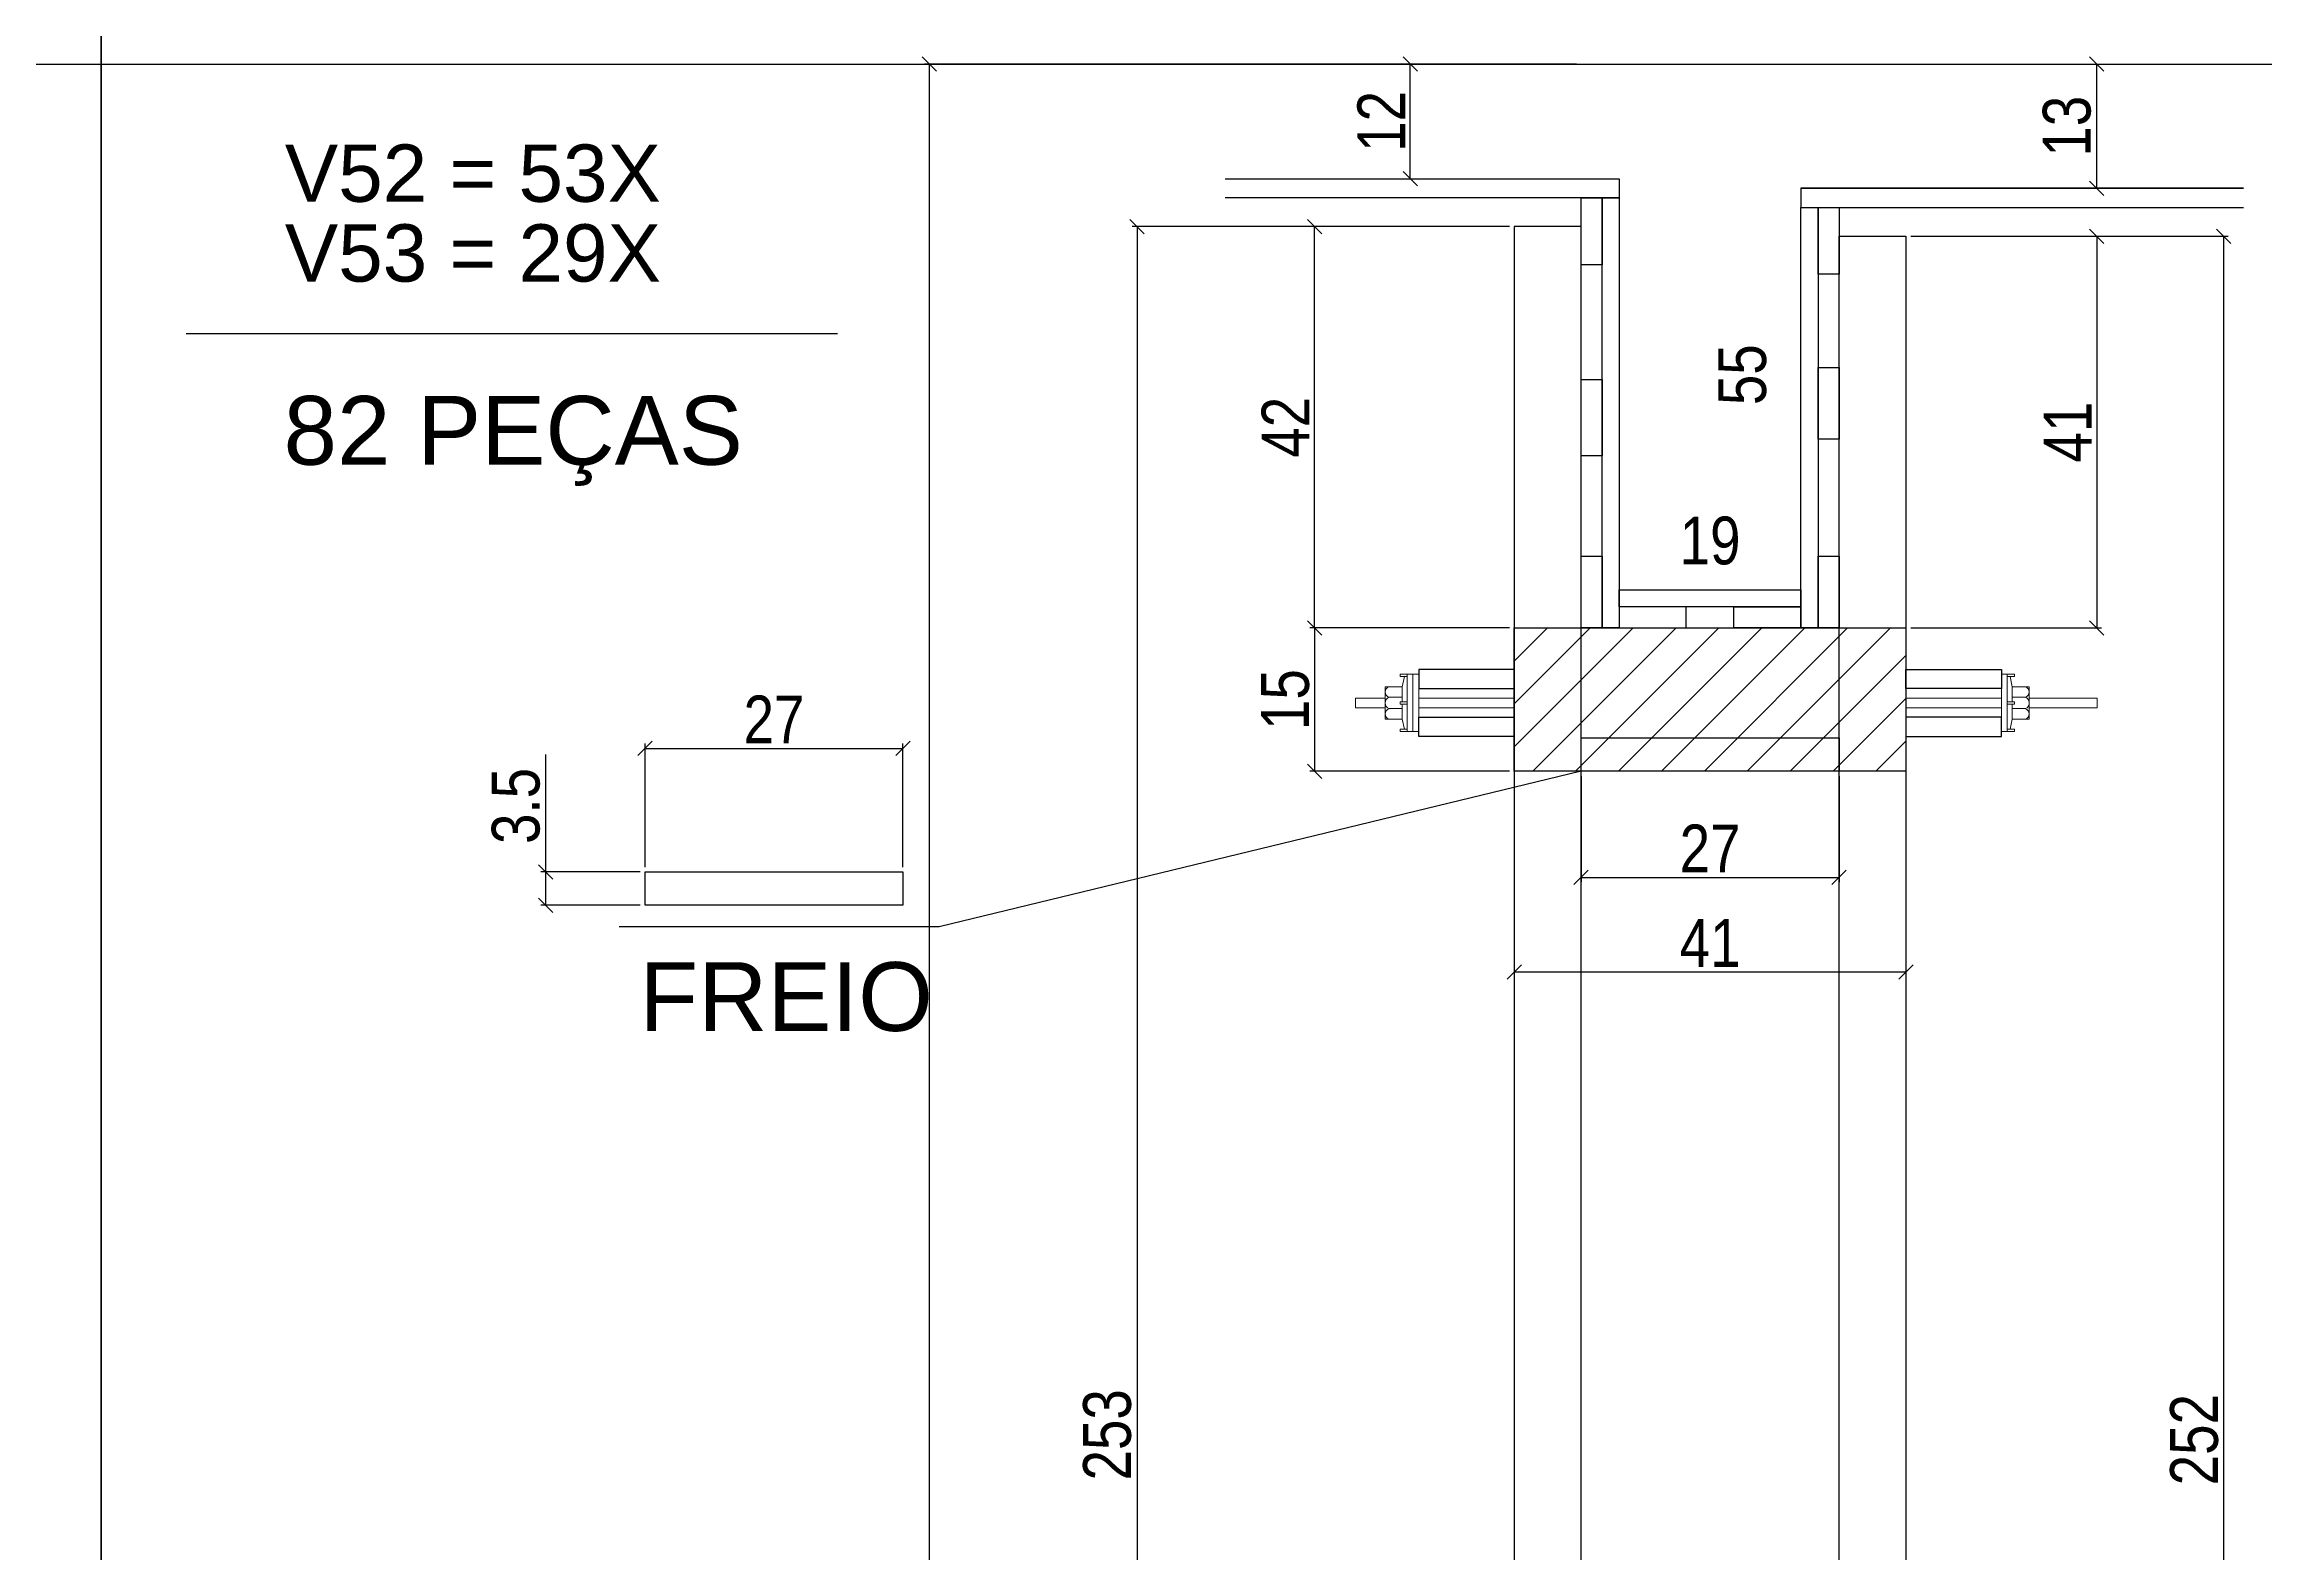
# Model space of a CAD drawing. Header units: millimetres. Extents: x 4248 to 7961, y 1155 to 5765.
# Drawn here: x 6233.7 to 6698.3, y 3849.5 to 4165 of the extents above; entities that cross this region are included whole.
import ezdxf

# ---------------------------------------------------------------- set-up
doc = ezdxf.new("R2010")
doc.units = ezdxf.units.MM
for name, color, linetype in [('1', 1, 'Continuous'), ('COTA', 241, 'Continuous'), ('GARFOS OK', 3, 'Continuous'), ('Painéis', 200, 'Continuous'), ('Resinado', 41, 'Continuous'), ('SARR_3.5x7', 81, 'Continuous'), ('SARR_7x7', 40, 'Continuous'), ('TIRAS REESCORAMENTO', 252, 'Continuous'), ('VIGAS', 3, 'Continuous')]:
    doc.layers.add(name, color=color, linetype=linetype)
doc.layers.add('BARRA_ANCORAGEM', color=1, linetype='Continuous', lineweight=15)
doc.styles.add('COTA TECNICA 2X', font='techl___.ttf', dxfattribs={"height": 10})
doc.styles.add('R80-50', font='arial.ttf', dxfattribs={"height": 10})
doc.dimstyles.new('SECAO', dxfattribs={"dimscale": 0.333333, "dimtxt": 5, "dimasz": 9, "dimexe": 3, "dimexo": 3, "dimgap": 3, "dimtad": 1, "dimdec": 1, "dimlfac": 0.5, "dimzin": 12, "dimdsep": 46, "dimtxsty": 'COTA TECNICA 2X', "dimblk1": 'OBLIQUE', "dimblk2": 'OBLIQUE', "dimsah": 1, "dimcen": 0.9, "dimclrd": 4, "dimclre": 4, "dimclrt": 240, "dimadec": 1, "dimazin": 3, "dimtfac": 1, "dimtdec": 1, "dimtmove": 0, "dimatfit": 3, "dimfxl": 1, "dimtolj": 1, "dimtzin": 12, "dimarcsym": 0})

# ---------------------------------------------------------------- blocks, each defined once
blk = doc.blocks.new('_Oblique')
at = {"layer": '1', "color": 0, "lineweight": -2}
blk.add_line((-0.5, -0.5), (0.5, 0.5), dxfattribs=at)
blk = doc.blocks.new('*D8')
at = {"layer": 'COTA', "color": 4, "lineweight": -2, "transparency": 16777216}
for p, q in [((6540.38, 4126.91), (6461.42, 4126.91)), ((6462.42, 4126.91), (6462.42, 3620.91)), ((6540.38, 3620.91), (6461.42, 3620.91))]:
    blk.add_line(p, q, dxfattribs=at)
at = {"layer": 'Defpoints', "color": 0, "transparency": 16777216}
for p in [(6541.38, 4126.91), (6462.42, 3620.91), (6541.38, 3620.91)]:
    blk.add_point(p, dxfattribs=at)
at = {"layer": 'COTA', "color": 4, "lineweight": -2, "transparency": 16777216, "xscale": 3, "yscale": 3, "zscale": 3}
for p, rotation in [((6462.42, 4126.91), 90), ((6462.42, 3620.91), 270)]:
    blk.add_blockref('_Oblique', p, dxfattribs=dict(at, rotation=rotation))
at = {"layer": 'COTA', "color": 240, "transparency": 16777216, "insert": (6456.2, 3873.91), "char_height": 10, "attachment_point": 5, "rotation": 90, "style": 'COTA TECNICA 2X'}
blk.add_mtext('\\A1;253', dxfattribs=at)
blk = doc.blocks.new('*D14')
at = {"layer": 'COTA', "color": 4, "lineweight": -2, "transparency": 16777216}
for p, q in [((6624.38, 4124.88), (6664.31, 4124.88)), ((6663.31, 4124.88), (6663.31, 4042.86)), ((6624.38, 4042.86), (6664.31, 4042.86))]:
    blk.add_line(p, q, dxfattribs=at)
at = {"layer": 'Defpoints', "color": 0, "transparency": 16777216}
for p in [(6623.38, 4124.88), (6623.38, 4042.86), (6663.31, 4042.86)]:
    blk.add_point(p, dxfattribs=at)
at = {"layer": 'COTA', "color": 4, "lineweight": -2, "transparency": 16777216, "xscale": 3, "yscale": 3, "zscale": 3}
for p, rotation in [((6663.31, 4124.88), 90), ((6663.31, 4042.86), 270)]:
    blk.add_blockref('_Oblique', p, dxfattribs=dict(at, rotation=rotation))
at = {"layer": 'COTA', "color": 240, "transparency": 16777216, "insert": (6657.24, 4083.87), "char_height": 10, "attachment_point": 5, "rotation": 90, "style": 'COTA TECNICA 2X'}
blk.add_mtext('\\A1;41', dxfattribs=at)
blk = doc.blocks.new('*D15')
at = {"layer": 'COTA', "color": 4, "lineweight": -2, "transparency": 16777216}
for p, q in [((6554.38, 4160.91), (6417.92, 4160.91)), ((6418.92, 4160.91), (6418.92, 3514.91)), ((6540.38, 3514.91), (6417.92, 3514.91))]:
    blk.add_line(p, q, dxfattribs=at)
at = {"layer": 'Defpoints', "color": 0, "transparency": 16777216}
for p in [(6555.38, 4160.91), (6418.92, 3514.91), (6541.38, 3514.91)]:
    blk.add_point(p, dxfattribs=at)
at = {"layer": 'COTA', "color": 4, "lineweight": -2, "transparency": 16777216, "xscale": 3, "yscale": 3, "zscale": 3}
for p, rotation in [((6418.92, 4160.91), 90), ((6418.92, 3514.91), 270)]:
    blk.add_blockref('_Oblique', p, dxfattribs=dict(at, rotation=rotation))
at = {"layer": 'COTA', "color": 240, "transparency": 16777216, "insert": (6412.7, 3837.91), "char_height": 10, "attachment_point": 5, "rotation": 90, "style": 'COTA TECNICA 2X'}
blk.add_mtext('\\A1;323', dxfattribs=at)
blk = doc.blocks.new('*D17')
at = {"layer": 'Defpoints', "color": 0, "transparency": 16777216}
for p in [(6588.42, 4160.91), (6595.27, 4160.91), (6588.42, 4050.86)]:
    blk.add_point(p, dxfattribs=at)
at = {"layer": 'COTA', "color": 240, "transparency": 16777216, "insert": (6589.16, 4095.88), "char_height": 10, "attachment_point": 5, "rotation": 90, "style": 'COTA TECNICA 2X'}
blk.add_mtext('\\A1;55', dxfattribs=at)
blk = doc.blocks.new('*D18')
at = {"layer": 'Defpoints', "color": 0, "transparency": 16777216}
for p in [(6563.38, 4055.01), (6601.38, 4055.01), (6601.38, 4055.01)]:
    blk.add_point(p, dxfattribs=at)
at = {"layer": 'COTA', "color": 240, "transparency": 16777216, "insert": (6582.38, 4061.1), "char_height": 10, "attachment_point": 5, "style": 'COTA TECNICA 2X'}
blk.add_mtext('\\A1;19', dxfattribs=at)
blk = doc.blocks.new('*D20')
at = {"layer": 'COTA', "color": 4, "lineweight": -2, "transparency": 16777216}
for p, q in [((6650.98, 4160.91), (6664.31, 4160.91)), ((6663.31, 4134.91), (6663.31, 4160.91)), ((6650.98, 4134.91), (6664.31, 4134.91))]:
    blk.add_line(p, q, dxfattribs=at)
at = {"layer": 'Defpoints', "color": 0, "transparency": 16777216}
for p in [(6649.98, 4160.91), (6663.31, 4160.91), (6649.98, 4134.91)]:
    blk.add_point(p, dxfattribs=at)
at = {"layer": 'COTA', "color": 4, "lineweight": -2, "transparency": 16777216, "xscale": 3, "yscale": 3, "zscale": 3}
for p, rotation in [((6663.31, 4160.91), 90), ((6663.31, 4134.91), 270)]:
    blk.add_blockref('_Oblique', p, dxfattribs=dict(at, rotation=rotation))
at = {"layer": 'COTA', "color": 240, "transparency": 16777216, "insert": (6657.09, 4147.91), "char_height": 10, "attachment_point": 5, "rotation": 90, "style": 'COTA TECNICA 2X'}
blk.add_mtext('\\A1;13', dxfattribs=at)
blk = doc.blocks.new('*D21')
at = {"layer": 'COTA', "color": 4, "lineweight": -2, "transparency": 16777216}
for p, q in [((6625.38, 4124.88), (6690.86, 4124.88)), ((6689.86, 4124.88), (6689.86, 3620.91)), ((6625.38, 3620.91), (6690.86, 3620.91))]:
    blk.add_line(p, q, dxfattribs=at)
at = {"layer": 'Defpoints', "color": 0, "transparency": 16777216}
for p in [(6624.38, 4124.88), (6624.38, 3620.91), (6689.86, 3620.91)]:
    blk.add_point(p, dxfattribs=at)
at = {"layer": 'COTA', "color": 4, "lineweight": -2, "transparency": 16777216, "xscale": 3, "yscale": 3, "zscale": 3}
for p, rotation in [((6689.86, 4124.88), 90), ((6689.86, 3620.91), 270)]:
    blk.add_blockref('_Oblique', p, dxfattribs=dict(at, rotation=rotation))
at = {"layer": 'COTA', "color": 240, "transparency": 16777216, "insert": (6683.75, 3872.9), "char_height": 10, "attachment_point": 5, "rotation": 90, "style": 'COTA TECNICA 2X'}
blk.add_mtext('\\A1;252', dxfattribs=at)
blk = doc.blocks.new('*D23')
at = {"layer": 'COTA', "color": 4, "lineweight": -2, "transparency": 16777216}
for p, q in [((6519.61, 4136.91), (6519.61, 4160.91)), ((6520.61, 4160.91), (6520.61, 4160.91)), ((6520.61, 4136.91), (6520.61, 4136.91))]:
    blk.add_line(p, q, dxfattribs=at)
at = {"layer": 'Defpoints', "color": 0, "transparency": 16777216}
for p in [(6519.61, 4160.91), (6519.61, 4160.91), (6519.61, 4136.91)]:
    blk.add_point(p, dxfattribs=at)
at = {"layer": 'COTA', "color": 4, "lineweight": -2, "transparency": 16777216, "xscale": 3, "yscale": 3, "zscale": 3}
for p, rotation in [((6519.61, 4160.91), 90), ((6519.61, 4136.91), 270)]:
    blk.add_blockref('_Oblique', p, dxfattribs=dict(at, rotation=rotation))
at = {"layer": 'COTA', "color": 240, "transparency": 16777216, "insert": (6513.55, 4148.91), "char_height": 10, "attachment_point": 5, "rotation": 90, "style": 'COTA TECNICA 2X'}
blk.add_mtext('\\A1;12', dxfattribs=at)
blk = doc.blocks.new('A$C51C4441F')
at = {"layer": 'BARRA_ANCORAGEM'}
for p, q in [((-2.25, 3.4), (-1.79, 5.5)), ((-2.25, 3.4), (-5.81, 3.39)), ((-5.81, 3.39), (-5.81, -3.39)), ((-2.25, 1.2), (-5.02, 1.2)), ((-2.25, 3.4), (-2.25, 3.4)), ((-2.25, 3.4), (-2.25, 0.25)), ((-2.25, -3.4), (-5.81, -3.39)), ((-2.25, -1.2), (-5.02, -1.2)), ((-2.25, -0.25), (-2.25, -3.4)), ((-2.25, -3.4), (-1.79, -5.5))]:
    blk.add_line(p, q, dxfattribs=at)
for points in [[(-2.7, 6), (-1.2, 6), (-1.2, 5.5), (-2.7, 5.5)], [(-1.2, -6), (0, -6), (0, 6), (-1.2, 6)], [(-2.7, 0.25), (-1.2, 0.25), (-1.2, -0.25), (-2.7, -0.25)], [(-2.7, -6), (-1.2, -6), (-1.2, -5.5), (-2.7, -5.5)]]:
    blk.add_lwpolyline(points, close=True, dxfattribs=at)
for centre, radius, start, end in [((-4.66, 2.3), 1.15, 107.7845, 252.2718), ((-4.52, 0), 1.3, 112.648, 247.4083), ((-4.66, -2.3), 1.15, 107.7845, 252.2718)]:
    blk.add_arc(centre, radius, start, end, dxfattribs=at)
blk = doc.blocks.new('*D122')
at = {"layer": 'COTA', "color": 4, "lineweight": -2, "transparency": 16777216}
for p, q in [((6338.63, 3991.79), (6338.63, 4016.39)), ((6358.42, 3991.79), (6337.63, 3991.79)), ((6338.63, 3984.79), (6338.63, 3991.79)), ((6358.42, 3984.79), (6337.63, 3984.79))]:
    blk.add_line(p, q, dxfattribs=at)
at = {"layer": 'Defpoints', "color": 0, "transparency": 16777216}
for p in [(6338.63, 3991.79), (6359.42, 3991.79), (6359.42, 3984.79)]:
    blk.add_point(p, dxfattribs=at)
at = {"layer": 'COTA', "color": 4, "lineweight": -2, "transparency": 16777216, "xscale": 3, "yscale": 3, "zscale": 3}
for p, rotation in [((6338.63, 3991.79), 90), ((6338.63, 3984.79), 270)]:
    blk.add_blockref('_Oblique', p, dxfattribs=dict(at, rotation=rotation))
at = {"layer": 'COTA', "color": 240, "transparency": 16777216, "insert": (6332.41, 4005.59), "char_height": 10, "attachment_point": 5, "rotation": 90, "style": 'COTA TECNICA 2X'}
blk.add_mtext('\\A1;3.5', dxfattribs=at)
blk = doc.blocks.new('*D426')
at = {"layer": 'COTA', "color": 4, "lineweight": -2, "transparency": 16777216}
for p, q in [((6359.42, 3992.79), (6359.42, 4018.63)), ((6413.42, 3992.79), (6413.42, 4018.63)), ((6359.42, 4017.63), (6413.42, 4017.63))]:
    blk.add_line(p, q, dxfattribs=at)
at = {"layer": 'Defpoints', "color": 0, "transparency": 16777216}
for p in [(6413.42, 4017.63), (6359.42, 3991.79), (6413.42, 3991.79)]:
    blk.add_point(p, dxfattribs=at)
at = {"layer": 'COTA', "color": 4, "lineweight": -2, "transparency": 16777216, "xscale": 3, "yscale": 3, "zscale": 3, "rotation": 180}
blk.add_blockref('_Oblique', (6359.42, 4017.63), dxfattribs=at)
at = {"layer": 'COTA', "color": 4, "lineweight": -2, "transparency": 16777216, "xscale": 3, "yscale": 3, "zscale": 3}
blk.add_blockref('_Oblique', (6413.42, 4017.63), dxfattribs=at)
at = {"layer": 'COTA', "color": 240, "transparency": 16777216, "insert": (6386.42, 4023.7), "char_height": 10, "attachment_point": 5, "style": 'COTA TECNICA 2X'}
blk.add_mtext('\\A1;27', dxfattribs=at)
blk = doc.blocks.new('*D150')
at = {"layer": 'COTA', "color": 4, "lineweight": -2, "transparency": 16777216}
for p, q in [((6540.38, 4126.91), (6498.58, 4126.91)), ((6499.58, 4042.86), (6499.58, 4126.91)), ((6540.38, 4042.86), (6498.58, 4042.86))]:
    blk.add_line(p, q, dxfattribs=at)
at = {"layer": 'Defpoints', "color": 0, "transparency": 16777216}
for p in [(6499.58, 4126.91), (6541.38, 4126.91), (6541.38, 4042.86)]:
    blk.add_point(p, dxfattribs=at)
at = {"layer": 'COTA', "color": 4, "lineweight": -2, "transparency": 16777216, "xscale": 3, "yscale": 3, "zscale": 3}
for p, rotation in [((6499.58, 4126.91), 90), ((6499.58, 4042.86), 270)]:
    blk.add_blockref('_Oblique', p, dxfattribs=dict(at, rotation=rotation))
at = {"layer": 'COTA', "color": 240, "transparency": 16777216, "insert": (6493.51, 4084.88), "char_height": 10, "attachment_point": 5, "rotation": 90, "style": 'COTA TECNICA 2X'}
blk.add_mtext('\\A1;42', dxfattribs=at)
blk = doc.blocks.new('*D151')
at = {"layer": 'COTA', "color": 4, "lineweight": -2, "transparency": 16777216}
for p, q in [((6540.38, 4042.86), (6498.58, 4042.86)), ((6499.58, 4042.86), (6499.58, 4012.86)), ((6540.38, 4012.86), (6498.58, 4012.86))]:
    blk.add_line(p, q, dxfattribs=at)
at = {"layer": 'Defpoints', "color": 0, "transparency": 16777216}
for p in [(6541.38, 4042.86), (6499.58, 4012.86), (6541.38, 4012.86)]:
    blk.add_point(p, dxfattribs=at)
at = {"layer": 'COTA', "color": 4, "lineweight": -2, "transparency": 16777216, "xscale": 3, "yscale": 3, "zscale": 3}
for p, rotation in [((6499.58, 4042.86), 90), ((6499.58, 4012.86), 270)]:
    blk.add_blockref('_Oblique', p, dxfattribs=dict(at, rotation=rotation))
at = {"layer": 'COTA', "color": 240, "transparency": 16777216, "insert": (6493.47, 4027.86), "char_height": 10, "attachment_point": 5, "rotation": 90, "style": 'COTA TECNICA 2X'}
blk.add_mtext('\\A1;15', dxfattribs=at)
blk = doc.blocks.new('*D152')
at = {"layer": 'COTA', "color": 4, "lineweight": -2, "transparency": 16777216}
for p, q in [((6555.38, 4011.86), (6555.38, 3989.62)), ((6609.38, 4011.86), (6609.38, 3989.62)), ((6555.38, 3990.62), (6609.38, 3990.62))]:
    blk.add_line(p, q, dxfattribs=at)
at = {"layer": 'Defpoints', "color": 0, "transparency": 16777216}
for p in [(6555.38, 4012.86), (6609.38, 4012.86), (6609.38, 3990.62)]:
    blk.add_point(p, dxfattribs=at)
at = {"layer": 'COTA', "color": 4, "lineweight": -2, "transparency": 16777216, "xscale": 3, "yscale": 3, "zscale": 3, "rotation": 180}
blk.add_blockref('_Oblique', (6555.38, 3990.62), dxfattribs=at)
at = {"layer": 'COTA', "color": 4, "lineweight": -2, "transparency": 16777216, "xscale": 3, "yscale": 3, "zscale": 3}
blk.add_blockref('_Oblique', (6609.38, 3990.62), dxfattribs=at)
at = {"layer": 'COTA', "color": 240, "transparency": 16777216, "insert": (6582.38, 3996.69), "char_height": 10, "attachment_point": 5, "style": 'COTA TECNICA 2X'}
blk.add_mtext('\\A1;27', dxfattribs=at)
blk = doc.blocks.new('*D153')
at = {"layer": 'COTA', "color": 4, "lineweight": -2, "transparency": 16777216}
for p, q in [((6541.38, 4011.86), (6541.38, 3969.83)), ((6623.38, 4011.86), (6623.38, 3969.83)), ((6541.38, 3970.83), (6623.38, 3970.83))]:
    blk.add_line(p, q, dxfattribs=at)
at = {"layer": 'Defpoints', "color": 0, "transparency": 16777216}
for p in [(6541.38, 4012.86), (6623.38, 4012.86), (6623.38, 3970.83)]:
    blk.add_point(p, dxfattribs=at)
at = {"layer": 'COTA', "color": 4, "lineweight": -2, "transparency": 16777216, "xscale": 3, "yscale": 3, "zscale": 3, "rotation": 180}
blk.add_blockref('_Oblique', (6541.38, 3970.83), dxfattribs=at)
at = {"layer": 'COTA', "color": 4, "lineweight": -2, "transparency": 16777216, "xscale": 3, "yscale": 3, "zscale": 3}
blk.add_blockref('_Oblique', (6623.38, 3970.83), dxfattribs=at)
at = {"layer": 'COTA', "color": 240, "transparency": 16777216, "insert": (6582.38, 3976.9), "char_height": 10, "attachment_point": 5, "style": 'COTA TECNICA 2X'}
blk.add_mtext('\\A1;41', dxfattribs=at)

msp = doc.modelspace()

# ---------------------------------------------------------------- hatches: boundary and pattern name
at = {"layer": 'COTA'}
h = msp.add_hatch(dxfattribs=at)
h.set_pattern_fill('ANSI31', color=256, scale=2, style=0)
h.set_pattern_definition([(45, (-18073.5703, -209254.209), (-4.49012806, 4.49012806), [])])
h.paths.add_polyline_path([(6623.38, 4012.86), (6623.38, 4042.86), (6541.38, 4042.86), (6541.38, 4012.86)])

# ---------------------------------------------------------------- linework, layer by layer
at = {"layer": 'BARRA_ANCORAGEM'}
for points in [[(6520.18, 4033.16), (6521.38, 4033.16), (6521.38, 4021.16), (6520.18, 4021.16)], [(6644.58, 4033.16), (6643.38, 4033.16), (6643.38, 4021.16), (6644.58, 4021.16)], [(6508.18, 4026.16), (6514.37, 4026.16), (6514.37, 4028.16), (6508.18, 4028.16)], [(6521.38, 4026.16), (6541.38, 4026.16), (6541.38, 4028.16), (6521.38, 4028.16)], [(6643.38, 4026.16), (6623.38, 4026.16), (6623.38, 4028.16), (6643.38, 4028.16)], [(6649.2, 4026.16), (6663.38, 4026.16), (6663.38, 4028.16), (6649.2, 4028.16)]]:
    msp.add_lwpolyline(points, close=True, dxfattribs=at)
at = {"layer": 'COTA', "color": 1}
msp.add_line((4247.57, 4160.91), (7744.04, 4160.91), dxfattribs=at)
at = {"layer": 'GARFOS OK', "color": 3}
for p, q in [((6555.38, 4012.86), (6421.02, 3980.26)), ((6421.02, 3980.26), (6354, 3980.26))]:
    msp.add_line(p, q, dxfattribs=at)
at = {"layer": 'Painéis'}
msp.add_lwpolyline([(6623.38, 4012.86), (6541.38, 4012.86), (6541.38, 4042.86), (6623.38, 4042.86)], close=True, dxfattribs=at)
at = {"layer": 'Resinado'}
msp.add_line((6601.38, 4134.91), (6694.04, 4134.91), dxfattribs=at)
at = {"layer": 'SARR_3.5x7', "linetype": 'Continuous'}
msp.add_lwpolyline([(6359.42, 3991.79), (6413.42, 3991.79), (6413.42, 3984.79), (6359.42, 3984.79)], close=True, dxfattribs=at)
at = {"layer": 'SARR_7x7', "linetype": 'Continuous'}
for points in [[(6541.38, 3620.91), (6555.38, 3620.91), (6555.38, 4126.91), (6541.38, 4126.91)], [(6623.38, 3620.91), (6609.38, 3620.91), (6609.38, 4124.88), (6623.38, 4124.88)], [(6555.38, 4019.86), (6609.38, 4019.86), (6609.38, 4012.86), (6555.38, 4012.86)]]:
    msp.add_lwpolyline(points, close=True, dxfattribs=at)
at = {"layer": 'TIRAS REESCORAMENTO', "linetype": 'ByBlock'}
for p, q in [((6480.9, 4160.91), (6694.53, 4160.91)), ((6601.38, 4130.91), (6694.04, 4130.91))]:
    msp.add_line(p, q, dxfattribs=at)
for points in [[(6480.9, 4136.91), (6563.38, 4136.91), (6563.38, 4132.91), (6480.9, 4132.91)], [(6694.04, 4134.91), (6601.38, 4134.91), (6601.38, 4130.91), (6694.04, 4130.91)], [(6563.38, 4042.86), (6559.78, 4042.86), (6559.78, 4132.91), (6563.38, 4132.91), (6563.38, 4042.86)], [(6604.98, 4042.86), (6601.38, 4042.86), (6601.38, 4130.91), (6604.98, 4130.91), (6604.98, 4042.86)]]:
    msp.add_lwpolyline(points, dxfattribs=at)
for points in [[(6555.38, 4132.91), (6559.78, 4132.91), (6559.78, 4118.91), (6555.38, 4118.91)], [(6604.98, 4130.91), (6609.38, 4130.91), (6609.38, 4116.91), (6604.98, 4116.91)], [(6555.38, 4094.88), (6559.78, 4094.88), (6559.78, 4078.88), (6555.38, 4078.88)], [(6604.98, 4097.38), (6609.38, 4097.38), (6609.38, 4082.38), (6604.98, 4082.38)], [(6555.38, 4057.86), (6559.78, 4057.86), (6559.78, 4042.86), (6555.38, 4042.86)], [(6604.98, 4057.86), (6609.38, 4057.86), (6609.38, 4042.86), (6604.98, 4042.86)], [(6601.38, 4047.26), (6563.38, 4047.26), (6563.38, 4050.86), (6601.38, 4050.86)], [(6577.38, 4042.86), (6577.38, 4047.26), (6563.38, 4047.26), (6563.38, 4042.86)], [(6587.35, 4042.86), (6587.35, 4047.26), (6601.38, 4047.26), (6601.38, 4042.86)], [(6521.38, 4030.16), (6541.38, 4030.16), (6541.38, 4034.16), (6521.38, 4034.16)], [(6643.38, 4030.16), (6623.38, 4030.16), (6623.38, 4034.16), (6643.38, 4034.16)], [(6521.38, 4024.16), (6541.38, 4024.16), (6541.38, 4020.16), (6521.38, 4020.16)], [(6643.38, 4024.16), (6623.38, 4024.16), (6623.38, 4020.16), (6643.38, 4020.16)]]:
    msp.add_lwpolyline(points, close=True, dxfattribs=at)
at = {"layer": 'VIGAS', "color": 7}
msp.add_line((6263.36, 4104.48), (6399.73, 4104.48), dxfattribs=at)
at = {"layer": 'VIGAS'}
for points in [[(6245.55, 3460.65), (5746.06, 3460.65), (5746.06, 4268.95), (6245.55, 4268.95)], [(6745.05, 3460.65), (6245.55, 3460.65), (6245.55, 4268.95), (6745.05, 4268.95)]]:
    msp.add_lwpolyline(points, close=True, dxfattribs=at)

# ---------------------------------------------------------------- block references
at = {"layer": 'BARRA_ANCORAGEM', "xscale": -1, "rotation": 180}
msp.add_blockref('A$C51C4441F', (6520.18, 4027.16), dxfattribs=at)
at = {"layer": 'BARRA_ANCORAGEM', "xscale": -1}
msp.add_blockref('A$C51C4441F', (6643.38, 4027.16), dxfattribs=at)

# ---------------------------------------------------------------- texts
at = {"layer": 'VIGAS', "color": 7, "style": 'R80-50'}
for s, p in [('V52 = 53X', (6284.01, 4132.08)), ('V53 = 29X', (6284.01, 4115.37))]:
    msp.add_text(s, height=12, dxfattribs=at).set_placement(p)
at = {"layer": 'VIGAS', "color": 7, "char_height": 14.4, "attachment_point": 1, "style": 'R80-50'}
for s, insert in [('82 PEÇAS', (6283.76, 4091.43)), ('FREIO', (6358.23, 3972.88))]:
    msp.add_mtext_dynamic_manual_height_columns(s, width=162.221, gutter_width=50, heights=[0], dxfattribs=dict(at, insert=insert))

# ---------------------------------------------------------------- dimensions: what is measured, and where the dimension line sits
at = {"layer": 'COTA', "color": 3}
for base, p1, p2, picture, middle in [((6418.92, 3514.91), (6555.38, 4160.91), (6541.38, 3514.91), '*D15', (6412.7, 3837.91)), ((6519.61, 4160.91), (6519.61, 4136.91), (6519.61, 4160.91), '*D23', (6513.55, 4148.91)), ((6663.31, 4160.91), (6649.98, 4134.91), (6649.98, 4160.91), '*D20', (6657.09, 4147.91)), ((6462.42, 3620.91), (6541.38, 4126.91), (6541.38, 3620.91), '*D8', (6456.2, 3873.91)), ((6499.58, 4126.91), (6541.38, 4042.86), (6541.38, 4126.91), '*D150', (6493.51, 4084.88)), ((6663.31, 4042.86), (6623.38, 4124.88), (6623.38, 4042.86), '*D14', (6657.24, 4083.87)), ((6689.86, 3620.91), (6624.38, 4124.88), (6624.38, 3620.91), '*D21', (6683.75, 3872.9)), ((6499.58, 4012.86), (6541.38, 4042.86), (6541.38, 4012.86), '*D151', (6493.47, 4027.86)), ((6338.63, 3991.79), (6359.42, 3984.79), (6359.42, 3991.79), '*D122', (6332.41, 4005.59))]:
    dim = msp.add_linear_dim(base=base, p1=p1, p2=p2, angle=90, dimstyle='SECAO', dxfattribs=at)
    dim.commit()
    dim.dimension.update_dxf_attribs({"geometry": picture, "text_midpoint": middle})
dim = msp.add_linear_dim(base=(6595.27, 4160.91), p1=(6588.42, 4050.86), p2=(6588.42, 4160.91), angle=90, dimstyle='SECAO', override={"dimse1": 1, "dimse2": 1, "dimsd1": 1, "dimsd2": 1}, dxfattribs=at)
dim.commit()
dim.dimension.update_dxf_attribs({"geometry": '*D17', "text_midpoint": (6595.27, 4095.88), "dimtype": 160})
dim = msp.add_linear_dim(base=(6601.38, 4055.01), p1=(6563.38, 4055.01), p2=(6601.38, 4055.01), dimstyle='SECAO', override={"dimse1": 1, "dimse2": 1, "dimsd1": 1, "dimsd2": 1}, dxfattribs=at)
dim.commit()
dim.dimension.update_dxf_attribs({"geometry": '*D18', "text_midpoint": (6582.38, 4061.1)})
for base, p1, p2, picture, middle in [((6413.42, 4017.63), (6359.42, 3991.79), (6413.42, 3991.79), '*D426', (6386.42, 4023.7)), ((6623.38, 3970.83), (6541.38, 4012.86), (6623.38, 4012.86), '*D153', (6582.38, 3976.9)), ((6609.38, 3990.62), (6555.38, 4012.86), (6609.38, 4012.86), '*D152', (6582.38, 3996.69))]:
    dim = msp.add_linear_dim(base=base, p1=p1, p2=p2, dimstyle='SECAO', dxfattribs=at)
    dim.commit()
    dim.dimension.update_dxf_attribs({"geometry": picture, "text_midpoint": middle})

doc.saveas('drawing.dxf')
